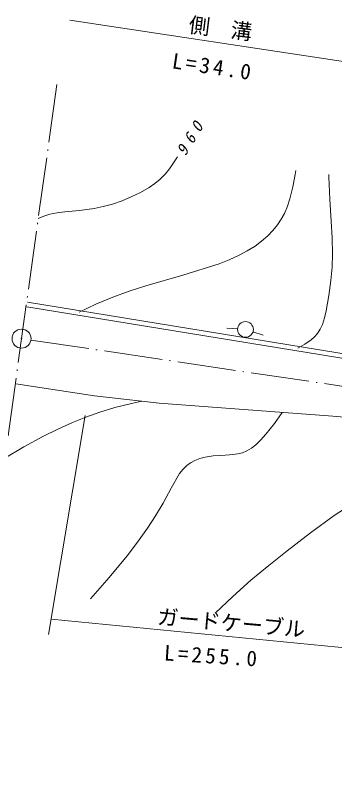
# Model space of a CAD drawing. Units: millimetres, scale not verified. Extents: x 62358 to 702358, y -11416 to 348584.
# Drawn here: x 102956 to 133109, y 214092 to 285958 of the extents above; entities that cross this region are included whole.
import ezdxf
from ezdxf.enums import TextEntityAlignment as Align

# ---------------------------------------------------------------- set-up
doc = ezdxf.new("R2010")
doc.units = ezdxf.units.MM
doc.header["$LTSCALE"] = 1000
doc.linetypes.add('USER1', pattern=[7.000001, 5.508197, -0.688525, 0.114754, -0.688525])
doc.layers.add('S-SUV', color=7, linetype='Continuous', lineweight=13)
doc.styles.add('ＭＳ ゴシック', font='')
doc.styles.get('ＭＳ ゴシック').set_extended_font_data('MS Gothic')

msp = doc.modelspace()

# ---------------------------------------------------------------- linework, layer by layer
at = {"layer": 'S-SUV'}
for p, q in [((108098, 285486), (141231, 280487)), ((117899, 272005), (118261, 272589)), ((117511, 271446), (117899, 272005)), ((116647, 270471), (117101, 270937)), ((117101, 270937), (117511, 271446)), ((129377, 270913), (129407, 271091)), ((129407, 271091), (129439, 271278)), ((116138, 270048), (116647, 270471)), ((129150, 269754), (129377, 270913)), ((132551, 270783), (132550, 270913)), ((132552, 270664), (132551, 270783)), ((132635, 268575), (132552, 270664)), ((114789, 269219), (115594, 269677)), ((115594, 269677), (116138, 270048)), ((128865, 268611), (129150, 269754)), ((113043, 268432), (113952, 268814)), ((113952, 268814), (114789, 269219)), ((111262, 267874), (112127, 268112)), ((112127, 268112), (113043, 268432)), ((128635, 267905), (128865, 268611)), ((132779, 266483), (132635, 268575)), ((106917, 267297), (107626, 267370)), ((107626, 267370), (109011, 267504)), ((109011, 267504), (110393, 267697)), ((110393, 267697), (111262, 267874)), ((128350, 267224), (128635, 267905)), ((105128, 266734), (105663, 266977)), ((105663, 266977), (106226, 267165)), ((106226, 267165), (106917, 267297)), ((127704, 266151), (128053, 266673)), ((128053, 266673), (128350, 267224)), ((127268, 265614), (127704, 266151)), ((132867, 264938), (132779, 266483)), ((126790, 265120), (127268, 265614)), ((125582, 264146), (126207, 264611)), ((126207, 264611), (126790, 265120)), ((132894, 263415), (132867, 264938)), ((124845, 263679), (125582, 264146)), ((123156, 262841), (124092, 263271)), ((124092, 263271), (124845, 263679)), ((132849, 262156), (132894, 263415)), ((118757, 261401), (122206, 262469)), ((122206, 262469), (123156, 262841)), ((132743, 260893), (132849, 262156)), ((115276, 260387), (118757, 261401)), ((132561, 259472), (132743, 260893)), ((113705, 259878), (115276, 260387)), ((112165, 259317), (113705, 259878)), ((132313, 258028), (132561, 259472)), ((104116, 258848), (137206, 253447)), ((110555, 258640), (112165, 259317)), ((137284, 252978), (104043, 258403)), ((108978, 257911), (110555, 258640)), ((132155, 257360), (132313, 258028)), ((131944, 256724), (132155, 257360)), ((131740, 256285), (131944, 256724)), ((123931, 256318), (122933, 256383)), ((125393, 256038), (126345, 255730)), ((131210, 255565), (131492, 255892)), ((131492, 255892), (131740, 256285)), ((130274, 254870), (130889, 255283)), ((130889, 255283), (131210, 255565)), ((129619, 254504), (130274, 254870)), ((103004, 251134), (110430, 250005)), ((110430, 250005), (116553, 249310)), ((113806, 249249), (114350, 249376)), ((114350, 249376), (114896, 249498)), ((110943, 248454), (112366, 248880)), ((112366, 248880), (113806, 249249)), ((116553, 249310), (132927, 248067)), ((109550, 248144), (106100, 227446)), ((108353, 247478), (109633, 247993)), ((109633, 247993), (110943, 248454)), ((127408, 247390), (128132, 248431)), ((132927, 248067), (139203, 247574)), ((106965, 246853), (108353, 247478)), ((126616, 246357), (127408, 247390)), ((105613, 246177), (106965, 246853)), ((103777, 245165), (105613, 246177)), ((125647, 245356), (126145, 245826)), ((126145, 245826), (126616, 246357)), ((101981, 244106), (103777, 245165)), ((125236, 245043), (125647, 245356)), ((121620, 244319), (122367, 244370)), ((122367, 244370), (123184, 244407)), ((123184, 244407), (123967, 244502)), ((123967, 244502), (124395, 244615)), ((124395, 244615), (124801, 244786)), ((124801, 244786), (125236, 245043)), ((119145, 243410), (119504, 243677)), ((119504, 243677), (119898, 243895)), ((119898, 243895), (120375, 244079)), ((120375, 244079), (120883, 244209)), ((120883, 244209), (121620, 244319)), ((118473, 242651), (118790, 243056)), ((118790, 243056), (119145, 243410)), ((117671, 241270), (118473, 242651)), ((116918, 239853), (117671, 241270)), ((133064, 238682), (135487, 240275)), ((116199, 238642), (116918, 239853)), ((115444, 237486), (116199, 238642)), ((130815, 237034), (133064, 238682)), ((114496, 236158), (115444, 237486)), ((128602, 235338), (130815, 237034)), ((113509, 234880), (114496, 236158)), ((126876, 233975), (128602, 235338)), ((111812, 232827), (113509, 234880)), ((125188, 232566), (126876, 233975)), ((110058, 230800), (111812, 232827)), ((123488, 231033), (125188, 232566)), ((121828, 229456), (123488, 231033)), ((106339, 228877), (259195, 214092))]:
    msp.add_line(p, q, dxfattribs=at)
at = {"layer": 'S-SUV', "linetype": 'USER1'}
for p, q in [((106891, 279407), (100262, 231752)), ((104442, 255265), (160984, 246855))]:
    msp.add_line(p, q, dxfattribs=at)
at = {"layer": 'S-SUV'}
for centre, radius in [((124680, 256269), 746), ((103551, 255398), 896), ((103551, 255398), 27)]:
    msp.add_circle(centre, radius, dxfattribs=at)

# ---------------------------------------------------------------- texts
at = {"layer": 'S-SUV', "style": 'ＭＳ ゴシック'}
for s, rotation, p in [('側\u3000溝', 352.9, (119201, 283922)), ('ガードケーブル', 354.9, (116268, 227991))]:
    msp.add_text(s, height=1466, rotation=rotation, dxfattribs=at).set_placement(p, align=Align.BOTTOM_LEFT)
at = {"layer": 'S-SUV', "attachment_point": 7, "style": 'ＭＳ ゴシック'}
for s, insert, char_height, rotation in [('\\T1.3;L=34.0', (117682, 280927), 1466, 351.5), ('\\T1.73;\\Q15;960', (119033, 272577), 1100, 58.7), ('\\T1.3;L=255.0', (116963, 224979), 1466, 356.2)]:
    msp.add_mtext(s, dxfattribs=dict(at, insert=insert, char_height=char_height, rotation=rotation))

doc.saveas('drawing.dxf')
